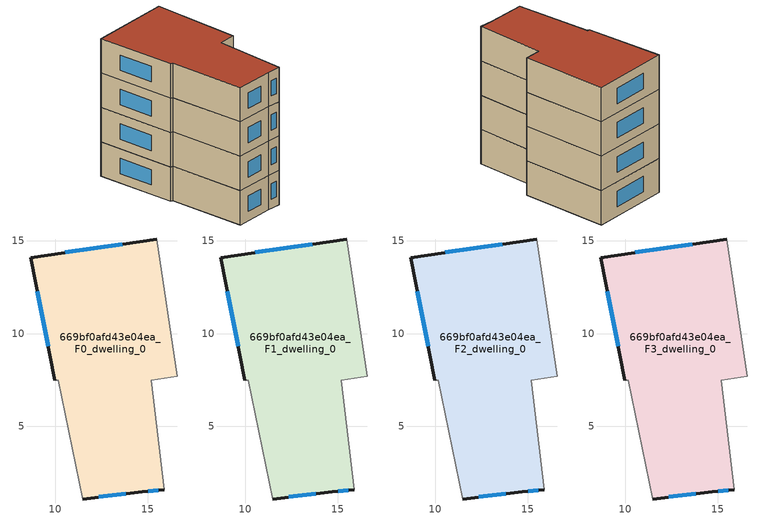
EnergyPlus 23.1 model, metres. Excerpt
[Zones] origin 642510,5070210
669bf0afd43e04ea_F0_dwelling_0
 floor ground (EU_floor_Construction): 15.88,1.58 15.19,7.49 16.59,7.69 15.49,15.09 8.68,14.1 9.98,7.49 10.18,7.49 11.48,1.08 14.68,1.49 z0
 wall outside (EU_wall_Construction): 9.98,7.49 8.68,14.1 15.49,15.09 / 15.88,1.58 14.68,1.49 11.48,1.08 z0:3
 wall adiabatic (EU_wall_Construction): 11.48,1.08 10.18,7.49 9.98,7.49 / 15.49,15.09 16.59,7.69 15.19,7.49 15.88,1.58 z0:3
 window (EU_Window_Construction): 13.8,1.37 12.36,1.2 / 9.62,9.31 9.04,12.28 / 10.55,14.37 13.61,14.82 / 15.55,1.56 15.01,1.51 z0.83:2.17
669bf0afd43e04ea_F1_dwelling_0
 floor to 669bf0afd43e04ea_F0_dwelling_0 (EU_floor_Construction): 15.88,1.58 15.19,7.49 16.59,7.69 15.49,15.09 8.68,14.1 9.98,7.49 10.18,7.49 11.48,1.08 14.68,1.49 z3
 wall outside (EU_wall_Construction): 9.98,7.49 8.68,14.1 15.49,15.09 / 15.88,1.58 14.68,1.49 11.48,1.08 z3:6
 wall adiabatic (EU_wall_Construction): 11.48,1.08 10.18,7.49 9.98,7.49 / 15.49,15.09 16.59,7.69 15.19,7.49 15.88,1.58 z3:6
 window (EU_Window_Construction): 13.8,1.37 12.36,1.2 / 9.62,9.31 9.04,12.28 / 10.55,14.37 13.61,14.82 / 15.55,1.56 15.01,1.51 z3.83:5.17
669bf0afd43e04ea_F2_dwelling_0
 floor to 669bf0afd43e04ea_F1_dwelling_0 (EU_floor_Construction): 15.88,1.58 15.19,7.49 16.59,7.69 15.49,15.09 8.68,14.1 9.98,7.49 10.18,7.49 11.48,1.08 14.68,1.49 z6
 wall outside (EU_wall_Construction): 9.98,7.49 8.68,14.1 15.49,15.09 / 15.88,1.58 14.68,1.49 11.48,1.08 z6:9
 wall adiabatic (EU_wall_Construction): 11.48,1.08 10.18,7.49 9.98,7.49 / 15.49,15.09 16.59,7.69 15.19,7.49 15.88,1.58 z6:9
 window (EU_Window_Construction): 13.8,1.37 12.36,1.2 / 9.62,9.31 9.04,12.28 / 10.55,14.37 13.61,14.82 / 15.55,1.56 15.01,1.51 z6.83:8.17
669bf0afd43e04ea_F3_dwelling_0
 floor to 669bf0afd43e04ea_F2_dwelling_0 (EU_floor_Construction): 15.88,1.58 15.19,7.49 16.59,7.69 15.49,15.09 8.68,14.1 9.98,7.49 10.18,7.49 11.48,1.08 14.68,1.49 z9
 wall outside (EU_wall_Construction): 9.98,7.49 8.68,14.1 15.49,15.09 / 15.88,1.58 14.68,1.49 11.48,1.08 z9:12
 wall adiabatic (EU_wall_Construction): 11.48,1.08 10.18,7.49 9.98,7.49 / 15.49,15.09 16.59,7.69 15.19,7.49 15.88,1.58 z9:12
 window (EU_Window_Construction): 13.8,1.37 12.36,1.2 / 9.62,9.31 9.04,12.28 / 10.55,14.37 13.61,14.82 / 15.55,1.56 15.01,1.51 z9.83:11.17
 roof outside (EU_roof_Construction): 15.49,15.09 16.59,7.69 15.19,7.49 15.88,1.58 14.68,1.49 11.48,1.08 10.18,7.49 9.98,7.49 8.68,14.1 z12
[Building]
EU S2 Campaign: North Axis=0; Terrain=City; Solar Distribution=FullExterior
[Site:Location]
Lyon-Bron: Latitude=45.75; Longitude=5; Time Zone=1; Elevation=198
[SizingPeriod:WeatherFileDays]
AnnualSizingPeriod: Begin Month=1; Begin Day of Month=1; End Month=12; End Day of Month=31; Day of Week for Start Day=Monday; Use Weather File Daylight Saving Period=No; Use Weather File Rain and Snow Indicators=No
[MATERIAL]
EU_InternalMass_Material: Roughness=MediumRough; Thickness=0.1; Conductivity=1; Density=1800; Specific Heat=900; Thermal Absorptance=0.9; Solar Absorptance=0.7; Visible Absorptance=0.7
[MATERIAL:NOMASS] Roughness=MediumRough; Thermal Absorptance=0.9; Solar Absorptance=0.7; Visible Absorptance=0.7
Name | Thermal Resistance
EU_wall_NoMass | 0.87146
EU_roof_NoMass | 0.842276
EU_floor_NoMass | 0.496999
[WINDOWMATERIAL:SIMPLEGLAZINGSYSTEM]
EU_Window_SimpleGlazing: UFactor=2.2525; Solar Heat Gain Coefficient=0.76; Visible Transmittance=0.76
[CONSTRUCTION]
EU_wall_Construction: EU_wall_NoMass
EU_roof_Construction: EU_roof_NoMass
EU_floor_Construction: EU_floor_NoMass
EU_InternalMass_Construction: EU_InternalMass_Material
EU_Window_Construction: EU_Window_SimpleGlazing
[ZONE] Type=1; Multiplier=1; Ceiling Height=autocalculate; Floor Area=autocalculate; Part of Total Floor Area=Yes
Name | Volume
669bf0afd43e04ea_F0_dwelling_0 | 231.983
669bf0afd43e04ea_F1_dwelling_0; 669bf0afd43e04ea_F2_dwelling_0 | 231.981
669bf0afd43e04ea_F3_dwelling_0 | 695.944
[INTERNALMASS] Construction=EU_InternalMass_Construction; Surface Area=77.3275
Name | Zone or ZoneList
669bf0afd43e04ea_F0_dwelling_0_EU_InternalMass | 669bf0afd43e04ea_F0_dwelling_0
669bf0afd43e04ea_F1_dwelling_0_EU_InternalMass | 669bf0afd43e04ea_F1_dwelling_0
669bf0afd43e04ea_F2_dwelling_0_EU_InternalMass | 669bf0afd43e04ea_F2_dwelling_0
669bf0afd43e04ea_F3_dwelling_0_EU_InternalMass | 669bf0afd43e04ea_F3_dwelling_0
[OTHEREQUIPMENT] Fuel Type=Electricity; Design Level Calculation Method=Watts/Area; Power per Zone Floor Area=1; Fraction Latent=0; Fraction Radiant=0; Fraction Lost=0; Carbon Dioxide Generation Rate=0; EndUse Subcategory=EU_Step8_InternalGains
Name | Zone or ZoneList or Space or SpaceList | Schedule
EU_Step8_InternalGain_669bf0afd43e04ea_F0_dwelling_0_f000 | 669bf0afd43e04ea_F0_dwelling_0 | EU_Step8_GainSchedule_669bf0afd43e04ea_F0_dwelling_0_f000
EU_Step8_InternalGain_669bf0afd43e04ea_F1_dwelling_0_f000 | 669bf0afd43e04ea_F1_dwelling_0 | EU_Step8_GainSchedule_669bf0afd43e04ea_F1_dwelling_0_f000
EU_Step8_InternalGain_669bf0afd43e04ea_F2_dwelling_0_f000 | 669bf0afd43e04ea_F2_dwelling_0 | EU_Step8_GainSchedule_669bf0afd43e04ea_F2_dwelling_0_f000
EU_Step8_InternalGain_669bf0afd43e04ea_F3_dwelling_0_f000 | 669bf0afd43e04ea_F3_dwelling_0 | EU_Step8_GainSchedule_669bf0afd43e04ea_F3_dwelling_0_f000
[ZONEVENTILATION:DESIGNFLOWRATE] Schedule=EU_AlwaysOn; Design Flow Rate Calculation Method=AirChanges/Hour; Air Changes per Hour=0.425; Ventilation Type=Natural; Fan Pressure Rise=0; Fan Total Efficiency=1; Constant Term Coefficient=1; Temperature Term Coefficient=0; Velocity Term Coefficient=0; Velocity Squared Term Coefficient=0; Minimum Indoor Temperature=-100; Maximum Indoor Temperature=100; Delta Temperature=-100; Minimum Outdoor Temperature=-100; Maximum Outdoor Temperature=100; Maximum Wind Speed=40
Name | Zone or ZoneList or Space or SpaceList
EU_ConstantAir_669bf0afd43e04ea_F0_dwelling_0 | 669bf0afd43e04ea_F0_dwelling_0
EU_ConstantAir_669bf0afd43e04ea_F1_dwelling_0 | 669bf0afd43e04ea_F1_dwelling_0
EU_ConstantAir_669bf0afd43e04ea_F2_dwelling_0 | 669bf0afd43e04ea_F2_dwelling_0
EU_ConstantAir_669bf0afd43e04ea_F3_dwelling_0 | 669bf0afd43e04ea_F3_dwelling_0
[HVACTEMPLATE:THERMOSTAT] Constant Heating Setpoint=20; Constant Cooling Setpoint=50
EU_HeatOnly_669bf0afd43e04ea_F0_dwelling_0; EU_HeatOnly_669bf0afd43e04ea_F1_dwelling_0; EU_HeatOnly_669bf0afd43e04ea_F2_dwelling_0; EU_HeatOnly_669bf0afd43e04ea_F3_dwelling_0
[HVACTEMPLATE:ZONE:IDEALLOADSAIRSYSTEM] System Availability Schedule=EU_AlwaysOn; Maximum Heating Supply Air Temperature=50; Minimum Cooling Supply Air Temperature=13; Maximum Heating Supply Air Humidity Ratio=0.0156; Minimum Cooling Supply Air Humidity Ratio=0.0077; Heating Limit=NoLimit; Cooling Limit=NoLimit; Heating Availability Schedule=EU_AlwaysOn; Cooling Availability Schedule=EU_CoolingOff; Dehumidification Control Type=ConstantSensibleHeatRatio; Cooling Sensible Heat Ratio=0.7; Dehumidification Setpoint=60; Humidification Control Type=None; Humidification Setpoint=30; Outdoor Air Method=None; Outdoor Air Flow Rate per Person=0.00944; Outdoor Air Flow Rate per Zone Floor Area=0; Outdoor Air Flow Rate per Zone=0; Demand Controlled Ventilation Type=None; Outdoor Air Economizer Type=NoEconomizer; Heat Recovery Type=None; Sensible Heat Recovery Effectiveness=0.7; Latent Heat Recovery Effectiveness=0.65
Name | Template Thermostat
669bf0afd43e04ea_F0_dwelling_0 | EU_HeatOnly_669bf0afd43e04ea_F0_dwelling_0
669bf0afd43e04ea_F1_dwelling_0 | EU_HeatOnly_669bf0afd43e04ea_F1_dwelling_0
669bf0afd43e04ea_F2_dwelling_0 | EU_HeatOnly_669bf0afd43e04ea_F2_dwelling_0
669bf0afd43e04ea_F3_dwelling_0 | EU_HeatOnly_669bf0afd43e04ea_F3_dwelling_0
[SIZING:ZONE] Zone Cooling Design Supply Air Temperature Input Method=SupplyAirTemperature; Zone Cooling Design Supply Air Temperature=13; Zone Heating Design Supply Air Temperature Input Method=SupplyAirTemperature; Zone Heating Design Supply Air Temperature=50; Zone Cooling Design Supply Air Humidity Ratio=0.008; Zone Heating Design Supply Air Humidity Ratio=0.008; Cooling Design Air Flow Method=DesignDay; Cooling Design Air Flow Rate=0; Cooling Minimum Air Flow per Zone Floor Area=0.000762; Cooling Minimum Air Flow=0; Cooling Minimum Air Flow Fraction=0.2; Heating Design Air Flow Method=DesignDay; Heating Design Air Flow Rate=0; Heating Maximum Air Flow per Zone Floor Area=0.002032; Heating Maximum Air Flow=0.141576; Heating Maximum Air Flow Fraction=0.3; Account for Dedicated Outdoor Air System=No; Dedicated Outdoor Air System Control Strategy=NeutralSupplyAir; Dedicated Outdoor Air Low Setpoint Temperature for Design=autosize; Dedicated Outdoor Air High Setpoint Temperature for Design=autosize; Zone Load Sizing Method=Sensible Load Only No Latent Load; Zone Latent Cooling Design Supply Air Humidity Ratio Input Method=HumidityRatioDifference; Zone Cooling Design Supply Air Humidity Ratio Difference=0.005; Zone Latent Heating Design Supply Air Humidity Ratio Input Method=HumidityRatioDifference; Zone Humidification Design Supply Air Humidity Ratio Difference=0.005
669bf0afd43e04ea_F0_dwelling_0; 669bf0afd43e04ea_F1_dwelling_0; 669bf0afd43e04ea_F2_dwelling_0; 669bf0afd43e04ea_F3_dwelling_0
[SCHEDULE:CONSTANT]
Name | Hourly Value
EU_AlwaysOn | 1
EU_CoolingOff | 0
[SCHEDULE:FILE] Column Number=1; Rows to Skip at Top=0; Number of Hours of Data=8760; Column Separator=Comma; Interpolate to Timestep=No; Minutes per Item=60; Adjust Schedule for Daylight Savings=Yes
Name | File
EU_Step8_GainSchedule_669bf0afd43e04ea_F0_dwelling_0_f000 | ../../schedules/669bf0afd43e04ea/669bf0afd43e04ea_F0_dwelling_0_f000_gain.csv
EU_Step8_GainSchedule_669bf0afd43e04ea_F1_dwelling_0_f000 | ../../schedules/669bf0afd43e04ea/669bf0afd43e04ea_F1_dwelling_0_f000_gain.csv
EU_Step8_GainSchedule_669bf0afd43e04ea_F2_dwelling_0_f000 | ../../schedules/669bf0afd43e04ea/669bf0afd43e04ea_F2_dwelling_0_f000_gain.csv
EU_Step8_GainSchedule_669bf0afd43e04ea_F3_dwelling_0_f000 | ../../schedules/669bf0afd43e04ea/669bf0afd43e04ea_F3_dwelling_0_f000_gain.csv
